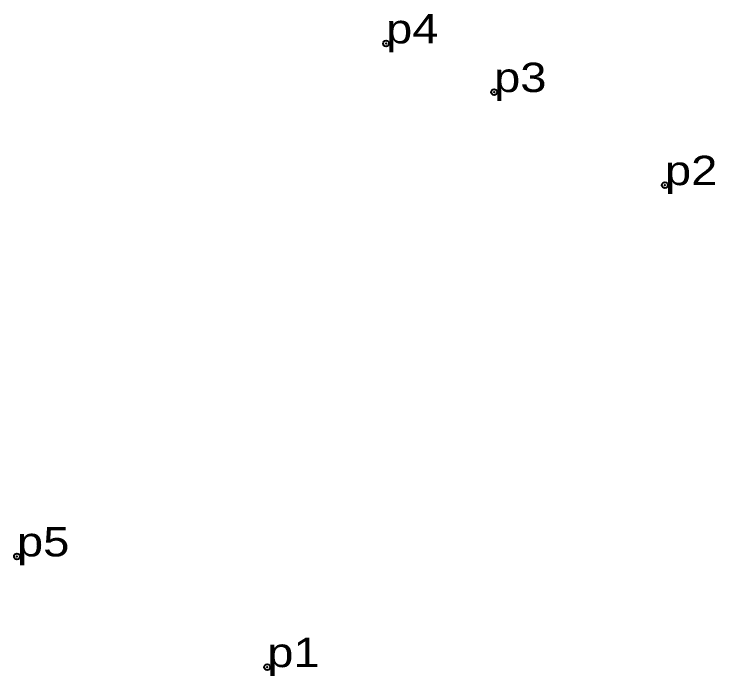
# Model space of a CAD drawing. Header units: metres. Extents: x 536317 to 552141, y 1827901 to 1839668.
# Drawn here: x 539290.74 to 539333.7, y 1836823.59 to 1836864.13 of the extents above; entities that cross this region are included whole.
import ezdxf

# ---------------------------------------------------------------- set-up
doc = ezdxf.new("R2010")
doc.units = ezdxf.units.M
doc.header["$LTSCALE"] = 0.72
doc.header["$PDMODE"] = 32
doc.header["$PDSIZE"] = 0.36
doc.layers.add('12', color=7, linetype='Continuous')
doc.layers.add('7', color=7, linetype='Continuous')

msp = doc.modelspace()

# ---------------------------------------------------------------- linework, layer by layer
at = {"layer": '7'}
for p in [(539313.54, 1836862.33), (539320.16, 1836859.35), (539330.63, 1836853.65), (539290.92, 1836830.91), (539306.26, 1836824.13)]:
    msp.add_point(p, dxfattribs=at)

# ---------------------------------------------------------------- texts
at = {"layer": '12', "width": 1.2}
for s, p in [('p4', (539313.54, 1836862.33)), ('p3', (539320.16, 1836859.35)), ('p2', (539330.63, 1836853.65)), ('p5', (539290.92, 1836830.91)), ('p1', (539306.26, 1836824.13))]:
    msp.add_text(s, height=1.8, dxfattribs=at).set_placement(p)

doc.saveas('drawing.dxf')
